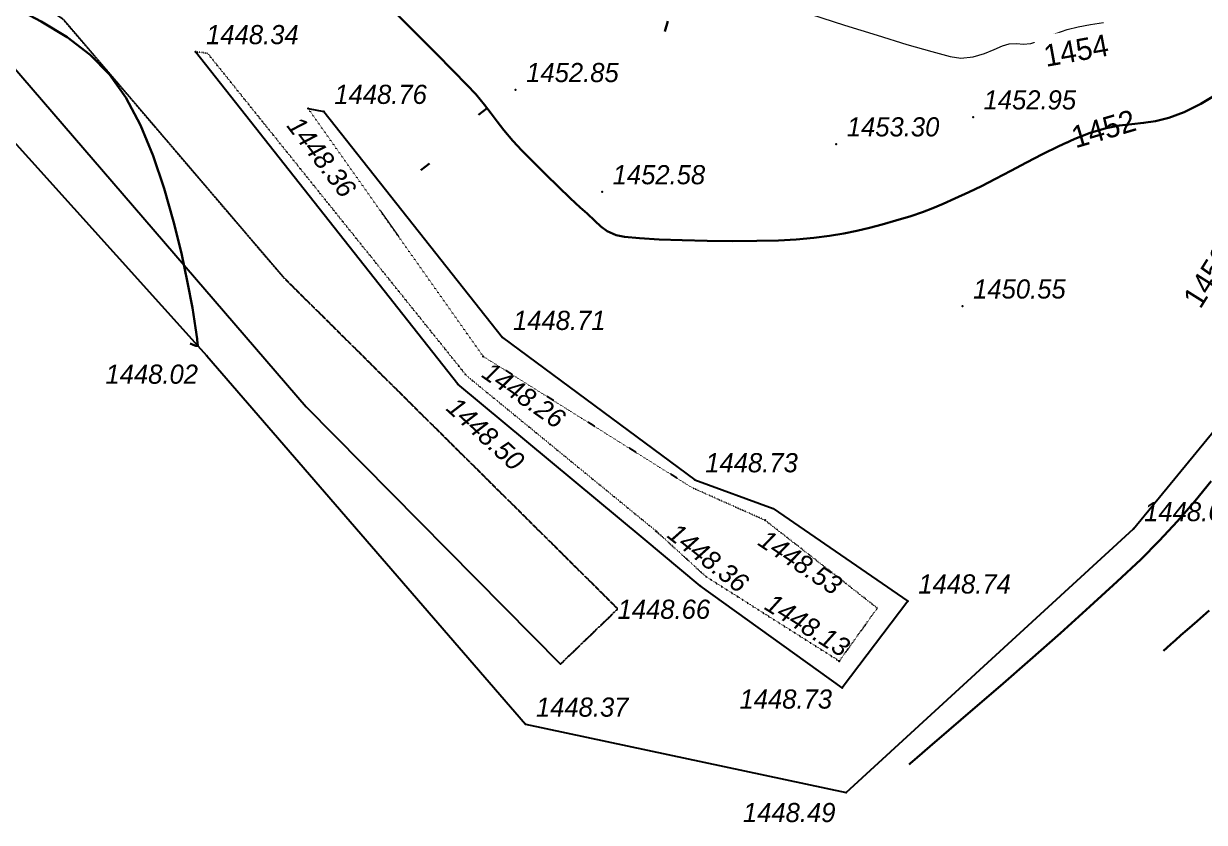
# Model space of a CAD drawing. Header units: millimetres. Extents: x 474337 to 1180020, y 4124662 to 4776603.
# Drawn here: x 704354 to 758334, y 4204980 to 4241472 of the extents above; entities that cross this region are included whole.
import ezdxf

# ---------------------------------------------------------------- set-up
doc = ezdxf.new("R2010")
doc.units = ezdxf.units.MM
doc.header["$PDMODE"] = 32
doc.header["$PDSIZE"] = 0.33
doc.linetypes.add('ДОРОГИ_ГРУНТ', pattern=[7, 5, -2])
doc.linetypes.add('Контура низ откосов  Штриховая 0.1-0.5 - - - - - - -', pattern=[0.6, 0.1, -0.5])
for name, color, linetype in [('(004) Точки рельефа', 7, 'Continuous'), ('(025) Дорога', 7, 'Continuous'), ('(028) Гидротехн.', 7, 'Continuous'), ('(031) Горизонтали', 42, 'Continuous'), ('(040) Ограда', 7, 'Continuous')]:
    doc.layers.add(name, color=color, linetype=linetype)
doc.layers.add('(032) Горизонтали утолщенные', color=32, linetype='Continuous', lineweight=30)
doc.layers.add('(042) Бергштрих11', color=32, linetype='Continuous', lineweight=30)
doc.styles.add('D-431', font='')
doc.styles.add('P-131', font='')
doc.styles.get('D-431').set_extended_font_data('D431', italic=True)
doc.styles.get('P-131').set_extended_font_data('P131')
doc.linetypes.add('ОГРАДА_V_ПРОВ', pattern='A,2.5,["v",Standard,S=1,R=0,X=0,Y=0],5,["v",Standard,S=1,R=180,X=0,Y=0],2.5', length=10)
doc.linetypes.add('ОТКОСЫ_УКРЕП', pattern='A,0.5,["|",Standard,S=1.2,R=0,X=0,Y=-1.2],0.8,[".",Standard,S=1,R=0.1,X=0.1,Y=-1.2],0.1,["|",Standard,S=0.5,R=0,X=0,Y=-0.5],0', length=1.4)

msp = doc.modelspace()

# ---------------------------------------------------------------- linework, layer by layer
at = {"layer": '(004) Точки рельефа', "linetype": 'ByBlock', "lineweight": -2}
for p in [(712216, 4240185, 1446830), (726847, 4238452, 1451343), (717368, 4237587, 1446851), (718076, 4237456, 1447248), (747757, 4237202, 1451443), (741505, 4235971, 1451786), (730800, 4233785, 1451069), (747281, 4228563, 1449044), (726246, 4227129, 1447198), (712724, 4226299, 1446511), (725369, 4226267, 1446749), (724211, 4225007, 1446990), (735035, 4220626, 1447224), (738252, 4218780, 1447020), (733287, 4218270, 1446846), (755100, 4218392, 1447107), (735287, 4215782, 1447151), (744774, 4215087, 1447231), (741645, 4212349, 1446620), (741772, 4211132, 1447224), (727294, 4209460, 1446862), (741961, 4206343, 1446984)]:
    msp.add_point(p, dxfattribs=at)
at = {"layer": '(025) Дорога', "linetype": 'ДОРОГИ_ГРУНТ', "elevation": 1446856, "flags": 128}
msp.add_lwpolyline([(728893, 4212206), (731520, 4214733), (716273, 4229839), (706176, 4241659), (698541, 4246718), (688853, 4248531), (650251, 4249093), (641103, 4251193), (631791, 4255034), (627747, 4258770), (623844, 4262897)], dxfattribs=at)
at = {"layer": '(025) Дорога', "elevation": 1446856, "flags": 128}
msp.add_lwpolyline([(621177, 4262778), (623576, 4260659), (626358, 4254666), (631870, 4250553), (642077, 4247356), (650592, 4245968), (689083, 4245301), (696057, 4244326), (702882, 4240646), (717267, 4223959), (728893, 4212206)], dxfattribs=at)
at = {"layer": '(028) Гидротехн.', "linetype": 'Контура низ откосов  Штриховая 0.1-0.5 - - - - - - -', "flags": 128}
for points, elevation in [([(735535, 4216219), (735535, 4216219), (733287, 4218270), (724613, 4225374), (712769, 4240114), (712216, 4240185)], 1446830), ([(738252, 4218780), (738252, 4218780), (734933, 4220260), (725369, 4226267), (717368, 4237587)], 1447235), ([(735535, 4216219), (741645, 4212349), (743384, 4214768), (738252, 4218780)], 1446830)]:
    msp.add_lwpolyline(points, dxfattribs=dict(at, elevation=elevation))
at = {"layer": '(028) Гидротехн.', "linetype": 'ОТКОСЫ_УКРЕП', "flags": 128}
for points, elevation in [([(738619, 4219320), (744774, 4215087), (741772, 4211132), (735287, 4215782), (732682, 4217964), (724211, 4225007), (712216, 4240185)], 1446830), ([(717368, 4237587), (718076, 4237456), (726246, 4227129), (735035, 4220626), (738619, 4219320)], 1447248)]:
    msp.add_lwpolyline(points, dxfattribs=dict(at, elevation=elevation))
at = {"layer": '(031) Горизонтали', "color": 42, "linetype": 'Continuous', "lineweight": 0, "elevation": 1452990}
msp.add_lwpolyline([(740327, 4241905), (741879, 4241408), (743372, 4240938), (744728, 4240524), (745868, 4240193), (746717, 4239973), (747196, 4239893), (747762, 4239954), (748277, 4240105), (748729, 4240292), (749111, 4240460), (749412, 4240554), (749765, 4240568), (750051, 4240540), (750400, 4240565), (750731, 4240668), (751104, 4240831), (751539, 4241022), (752056, 4241206), (752558, 4241326), (753129, 4241427), (753716, 4241526)], dxfattribs=at)
at = {"layer": '(032) Горизонтали утолщенные', "color": 32, "linetype": 'Continuous', "lineweight": 30}
for points, elevation in [([(703894, 4242233), (705160, 4241575), (706343, 4240846), (707401, 4240041), (708287, 4239155), (709030, 4238101), (709693, 4236836), (710276, 4235428), (710782, 4233939), (711212, 4232436), (711568, 4230983), (711853, 4229646), (712068, 4228490), (712215, 4227579), (712285, 4227071), (712310, 4226840), (712315, 4226766), (712313, 4226754), (712292, 4226744), (712230, 4226749), (712109, 4226797), (711971, 4226860)], 1446490), ([(758650, 4220563), (757906, 4219663), (757110, 4218746), (756270, 4217837), (755427, 4216996), (754350, 4215978), (753103, 4214839), (751753, 4213630), (750367, 4212407), (749011, 4211223), (747750, 4210131), (746652, 4209186), (745782, 4208441), (745206, 4207951), (744992, 4207768), (744904, 4207689), (744833, 4207626)], 1446490), ([(758556, 4214654), (758004, 4214176), (757549, 4213784), (757262, 4213535), (757011, 4213312), (756794, 4213118), (756610, 4212953), (756460, 4212819)], 1444490)]:
    msp.add_lwpolyline(points, dxfattribs=dict(at, elevation=elevation))
at = {"layer": '(040) Ограда', "linetype": 'ОГРАДА_V_ПРОВ', "elevation": 1445874, "flags": 128}
msp.add_lwpolyline([(625283, 4251590), (631319, 4247171), (651434, 4243995), (689852, 4243338), (695695, 4241824), (702485, 4237633), (712724, 4226299), (727294, 4209460), (741961, 4206343), (755100, 4218392), (761661, 4226391), (775863, 4240994), (795916, 4229625)], dxfattribs=at)
at = {"layer": '(042) Бергштрих11', "color": 32, "linetype": 'Continuous', "lineweight": 30}
for p, q in [((733809, 4241587, 1452490), (733675, 4241106, 1452490)), ((725548, 4237607, 1450490), (725151, 4237303, 1450490)), ((722903, 4235085, 1448490), (722511, 4234774, 1448490))]:
    msp.add_line(p, q, dxfattribs=at)

# ---------------------------------------------------------------- texts
at = {"layer": '(004) Точки рельефа', "linetype": 'ByBlock', "char_height": 875, "attachment_point": 4, "style": 'D-431'}
for s, insert, rotation in [('1448.34', (712698, 4240964, 1446830), 0), ('1452.85', (727329, 4239231, 1451343), 0), ('1448.76', (718558, 4238235, 1447248), 0), ('1452.95', (748239, 4237981, 1451443), 0), ('1448.36', (716686, 4237060, 1446851), 307.4891), ('1453.30', (741987, 4236750, 1451786), 0), ('1452.58', (731282, 4234564, 1451069), 0), ('1450.55', (747762, 4229342, 1449044), 0), ('1448.71', (726728, 4227908, 1447198), 0), ('1448.02', (708095, 4225451, 1446511), 0), ('1448.26', (725487, 4225709, 1446749), 325.0565), ('1448.50', (723912, 4224160, 1446990), 317.5228), ('1448.73', (735517, 4221405, 1447224), 0), ('1448.62', (755582, 4219171, 1447107), 0), ('1448.36', (733987, 4218371, 1446846), 321.8303), ('1448.53', (738102, 4218044, 1447020), 326.1496), ('1448.74', (745256, 4215866, 1447231), 0), ('1448.66', (731508, 4214710, 1447151), 0), ('1448.13', (738395, 4215112, 1446620), 327.9155), ('1448.73', (737082, 4210608, 1447224), 0), ('1448.37', (727776, 4210239, 1446862), 0), ('1448.49', (737238, 4205424, 1446984), 0)]:
    msp.add_mtext(s, dxfattribs=dict(at, insert=insert, rotation=rotation))

# ---------------------------------------------------------------- next in the draw order: wipeouts: each hides what was drawn before it
for points, z in [([(750860, 4239074), (753828, 4239613), (753508, 4241376), (750540, 4240838)], 1452490), ([(752254, 4235330), (755173, 4236192), (754659, 4237929), (751741, 4237066)], 1450490), ([(758299, 4227943), (759928, 4230547), (758392, 4231507), (756764, 4228904)], 1448490)]:
    msp.add_wipeout(points).translate(0, 0, z).dxf.layer = '(032) Горизонтали утолщенные'

# ---------------------------------------------------------------- next in the draw order: linework, layer by layer
at = {"layer": '(032) Горизонтали утолщенные', "color": 32, "linetype": 'Continuous', "lineweight": 30, "elevation": 1450490}
msp.add_lwpolyline([(721480, 4241845), (722350, 4240973), (723211, 4240108), (723990, 4239319), (724617, 4238675), (725020, 4238245), (725428, 4237764), (725733, 4237366), (726005, 4236996), (726312, 4236600), (726723, 4236122), (727137, 4235681), (727654, 4235153), (728225, 4234585), (728805, 4234019), (729345, 4233502), (729799, 4233077), (730119, 4232790), (730466, 4232467), (730739, 4232204), (731032, 4231987), (731438, 4231804), (731826, 4231732), (732506, 4231669), (733409, 4231616), (734467, 4231575), (735610, 4231549), (736771, 4231537), (737879, 4231543), (738868, 4231567), (739667, 4231612), (740484, 4231689), (741201, 4231779), (741845, 4231882), (742443, 4232002), (743022, 4232138), (743610, 4232294), (744235, 4232470), (744909, 4232673), (745452, 4232859), (745927, 4233044), (746396, 4233246), (746922, 4233483), (747568, 4233770), (748148, 4234044), (748791, 4234374), (749480, 4234741), (750201, 4235127), (750940, 4235513), (751682, 4235881), (752412, 4236210), (753116, 4236483), (753837, 4236697), (754458, 4236817), (755018, 4236884), (755554, 4236939), (756106, 4237020), (756712, 4237167), (757410, 4237421), (758179, 4237808), (759110, 4238367)], dxfattribs=at)

# ---------------------------------------------------------------- next in the draw order: texts
at = {"layer": '(032) Горизонтали утолщенные', "style": 'P-131'}
for s, rotation, p in [('1454', 10.2824, (751093, 4239491, 1452490)), ('1452', 16.4659, (752441, 4235769, 1450490)), ('1450', 57.9678, (758148, 4228397, 1448490))]:
    msp.add_text(s, height=1000, rotation=rotation, dxfattribs=at).set_placement(p)

doc.saveas('drawing.dxf')
